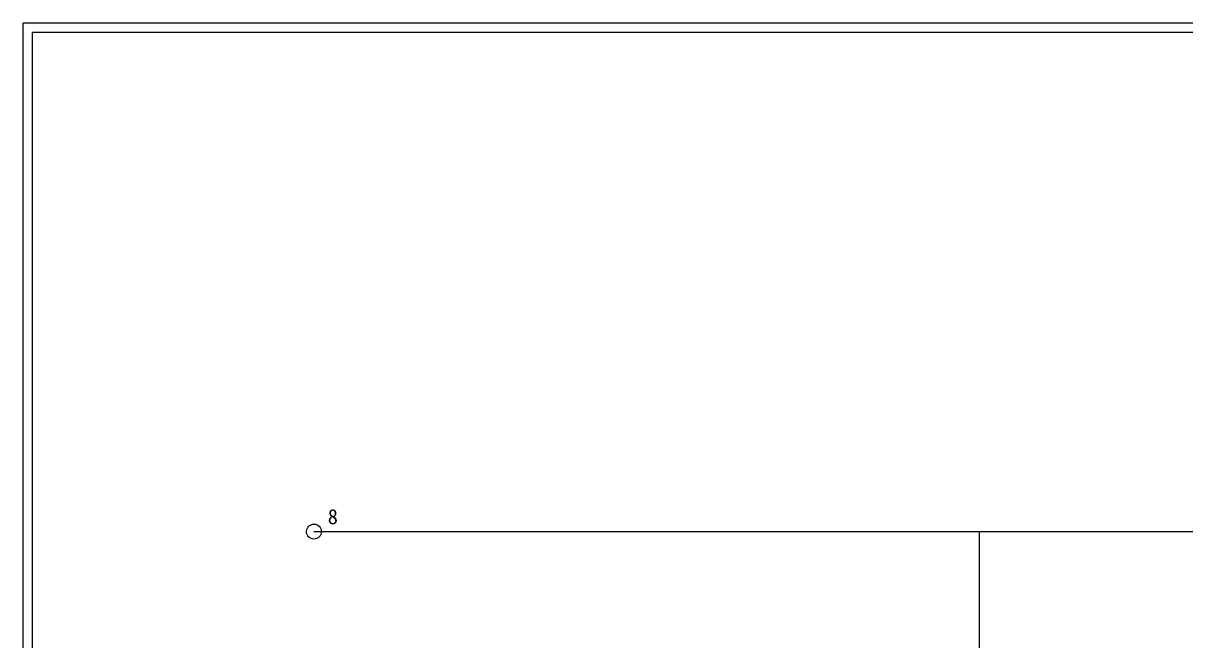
# Model space of a CAD drawing. Extents: x 10 to 297, y 3 to 207.
# Drawn here: x 10 to 165.1, y 124.5 to 207 of the extents above; entities that cross this region are included whole.
import ezdxf

# ---------------------------------------------------------------- set-up
doc = ezdxf.new("R2010")
doc.units = 0
doc.layers.get('0').update_dxf_attribs({"linetype": 'CONTINUOUS'})
doc.layers.add('圖框層', color=7, linetype='CONTINUOUS')
doc.layers.add('標尺寸層', color=3, linetype='CONTINUOUS')
doc.styles.add('STSL', font='kaiu.ttf')

msp = doc.modelspace()

# ---------------------------------------------------------------- linework, layer by layer
msp.add_line((48.79, 139.12), (291.46, 139.12))
at = {"layer": '圖框層', "color": 7}
for p, q in [((297, 206.97), (10, 206.97)), ((10, 3), (10, 206.97)), ((295.75, 205.72), (11.25, 205.72)), ((11.25, 4.25), (11.25, 205.72))]:
    msp.add_line(p, q, dxfattribs=at)
at = {"layer": '標尺寸層', "color": 7}
msp.add_line((137.61, 122.51), (137.61, 139.12), dxfattribs=at)
msp.add_circle((48.79, 139.12), 1, dxfattribs=at)

# ---------------------------------------------------------------- texts
at = {"layer": '圖框層', "color": 4, "style": 'STSL'}
msp.add_text('8', height=2, dxfattribs=at).set_placement((50.63, 140.11))

doc.saveas('drawing.dxf')
